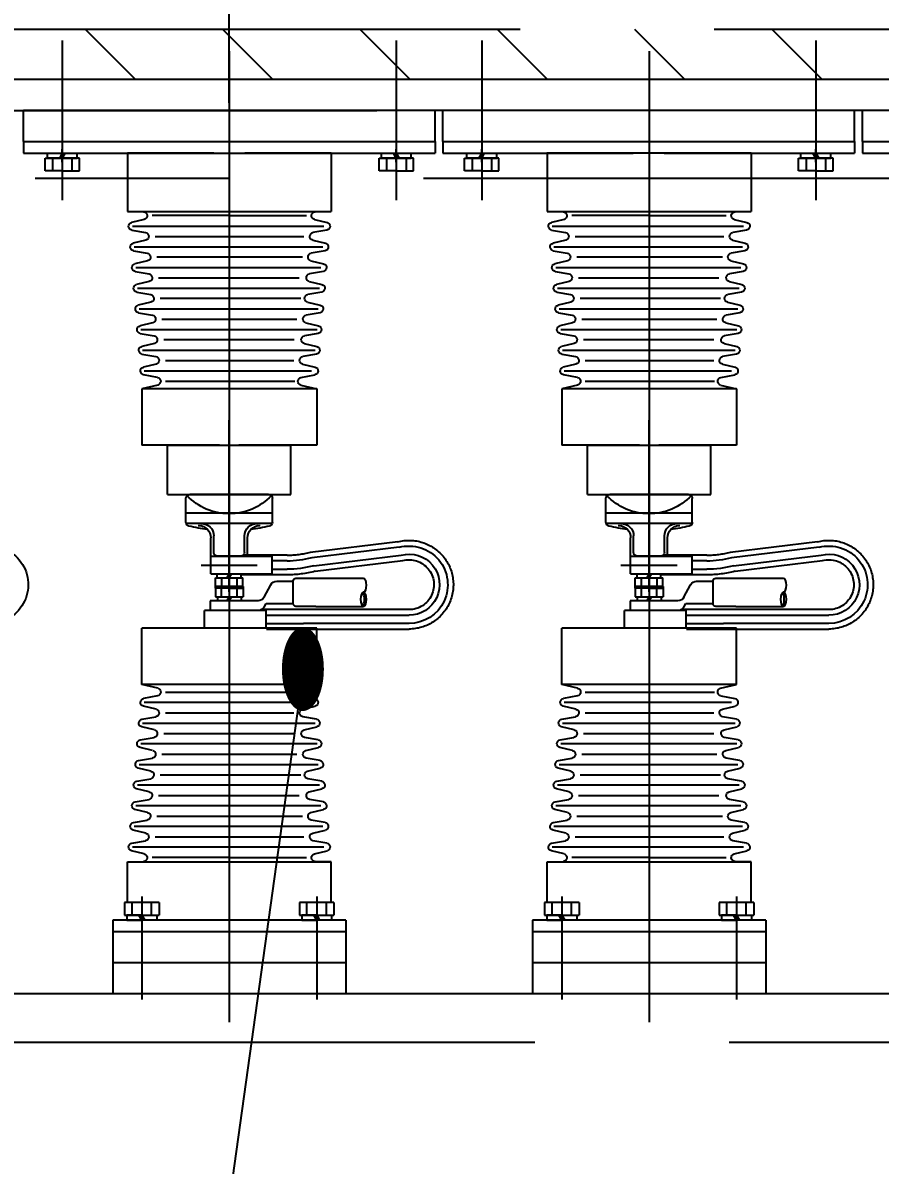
# Model space of a CAD drawing. Header units: millimetres. Extents: x 0 to 16800, y -462 to 11880.
# Drawn here: x 11596 to 12037, y 7563 to 8151 of the extents above; entities that cross this region are included whole.
import ezdxf
from ezdxf.enums import TextEntityAlignment as Align

# ---------------------------------------------------------------- set-up
doc = ezdxf.new("R2010")
doc.units = ezdxf.units.MM
doc.header["$LTSCALE"] = 400
doc.linetypes.add('G', pattern=[2, 1.25, -0.25, 0.25, -0.25])
doc.linetypes.add('K', pattern=[2.5, 1.25, -0.25, 0.25, -0.25, 0.25, -0.25])
for name, color, linetype in [('01', 7, 'Continuous'), ('02', 1, 'Continuous'), ('05', 4, 'G'), ('07', 6, 'K'), ('08', 1, 'Continuous')]:
    doc.layers.add(name, color=color, linetype=linetype)
doc.styles.get("Standard").update_dxf_attribs({"font": 'isocp', "width": 0.707, "bigfont": 'intecad.shx'})
doc.dimstyles.new('INTE', dxfattribs={"dimscale": 40, "dimtxt": 3.5, "dimasz": 3, "dimexe": 3, "dimexo": 0, "dimgap": 1, "dimtad": 1, "dimdec": 1, "dimdsep": 46, "dimtxsty": 'Standard', "dimcen": 0, "dimclrd": 1, "dimclre": 1, "dimclrt": 3, "dimaunit": 1, "dimadec": 0, "dimazin": 0, "dimtfac": 1, "dimtdec": 1, "dimtmove": 0, "dimatfit": 0, "dimfxl": 1, "dimarcsym": 0})

# ---------------------------------------------------------------- blocks, each defined once
blk = doc.blocks.new('rererwer')
at = {"layer": '07', "color": 6, "linetype": 'K'}
for p, q in [((38520.37, 27235.39), (39434.37, 27235.39)), ((39815.77, 27210.09), (38453.53, 27210.09))]:
    blk.add_line(p, q, dxfattribs=at)
blk = doc.blocks.new('tfdfsdfsd')
at = {"layer": '07', "linetype": 'K'}
h = blk.add_hatch(dxfattribs=at)
h.set_pattern_fill('_USER', color=6, scale=50, angle=315, style=0, pattern_type=0)
h.set_pattern_definition([(315, (30481.223, 27548.505), (35.35534, 35.35534), [])])
h.paths.add_polyline_path([(36929.29, 33333, 0.00787), (36942.06, 33307.1), (37174.37, 33307.1), (37174.37, 33333)])
h.paths.add_polyline_path([(36942.06, 33307.1, -0.00787), (36929.29, 33333), (36107.37, 33333), (36107.37, 33307.1)])
h.paths.add_polyline_path([(38574.68, 33307.1, 0.00787), (38587.45, 33333), (38342.37, 33333), (38342.37, 33307.1)])
h.paths.add_polyline_path([(39409.37, 33307.1), (39409.37, 33333), (38587.45, 33333, -0.00787), (38574.68, 33307.1)])
at = {"layer": '07', "color": 6, "linetype": 'K'}
for p, q in [((35308.12, 33333), (40208.62, 33333)), ((39409.37, 33307.1), (37980.78, 33307.1)), ((37758.37, 33256.3), (39808.37, 33256.3))]:
    blk.add_line(p, q, dxfattribs=at)
blk = doc.blocks.new('*D107')
at = {"layer": '08', "color": 1, "lineweight": -2}
for p, q in [((10801.79, 7872.92), (10801.79, 8711.1)), ((11701.81, 8109.82), (11701.81, 8711.1)), ((10921.79, 8591.1), (11581.81, 8591.1))]:
    blk.add_line(p, q, dxfattribs=at)
at = {"layer": '08', "color": 1}
for points in [[(10921.79, 8611.1), (10921.79, 8571.1), (10801.79, 8591.1)], [(11581.81, 8611.1), (11581.81, 8571.1), (11701.81, 8591.1)]]:
    blk.add_solid(points, dxfattribs=at)
at = {"layer": 'Defpoints', "color": 0}
for p in [(11701.81, 8591.1), (11701.81, 8109.82), (10801.79, 7872.92)]:
    blk.add_point(p, dxfattribs=at)
at = {"layer": '08', "color": 3, "insert": (11251.8, 8701.1), "char_height": 140, "attachment_point": 5}
blk.add_mtext('900', dxfattribs=at)
blk = doc.blocks.new('*U130')
at = {"layer": '01'}
for p, q in [((-7.7, 2.6), (-7.7, 0)), ((0, 2.6), (-7.7, 2.6)), ((-7.7, 0), (0, 0)), ((0, 0), (-1.5, 2.6)), ((0, 2.6), (1.5, 0)), ((0, 2.6), (7.7, 2.6)), ((7.7, 0), (0, 0)), ((7.7, 2.6), (7.7, 0))]:
    blk.add_line(p, q, dxfattribs=at)
at = {"layer": '05'}
blk.add_line((0, 4.7), (0, -2.1), dxfattribs=at)
blk = doc.blocks.new('RERER')
for p, q in [((9633.07, 8083.82), (9677.57, 8083.82)), ((9633.07, 8083.82), (9633.07, 8053.82)), ((9633.27, 8083.82), (9685.77, 8083.82)), ((9685.77, 8083.82), (9738.27, 8083.82)), ((9693.57, 8083.82), (9738.07, 8083.82)), ((9738.07, 8083.82), (9738.07, 8053.82)), ((9849.27, 8083.82), (9893.77, 8083.82)), ((9849.27, 8083.82), (9849.27, 8053.82)), ((9909.77, 8083.82), (9954.27, 8083.82)), ((9954.27, 8083.82), (9954.27, 8053.82)), ((9685.57, 8053.82), (9633.07, 8053.82)), ((9633.07, 8053.82), (9641.32, 8053.65)), ((9641.75, 8049.7), (9635.24, 8048.12)), ((9685.57, 8051.65), (9645.83, 8051.65)), ((9738.07, 8053.82), (9685.57, 8053.82)), ((9685.57, 8051.65), (9725.32, 8051.65)), ((9729.4, 8049.7), (9735.91, 8048.12)), ((9738.07, 8053.82), (9729.83, 8053.65)), ((9901.77, 8053.82), (9849.27, 8053.82)), ((9849.27, 8053.82), (9857.52, 8053.65)), ((9857.95, 8049.7), (9851.44, 8048.12)), ((9901.77, 8051.65), (9862.03, 8051.65)), ((9954.27, 8053.82), (9901.77, 8053.82)), ((9901.77, 8051.65), (9941.52, 8051.65)), ((9945.6, 8049.7), (9952.11, 8048.12)), ((9954.27, 8053.82), (9946.03, 8053.65)), ((9635.37, 8044.21), (9642.49, 8042.97)), ((9685.57, 8046.18), (9636.9, 8046.18)), ((9735.44, 8046.18), (9685.57, 8046.18)), ((9735.78, 8044.21), (9728.65, 8042.97)), ((9851.57, 8044.21), (9858.69, 8042.97)), ((9901.77, 8046.18), (9853.1, 8046.18)), ((9951.64, 8046.18), (9901.77, 8046.18)), ((9951.98, 8044.21), (9944.85, 8042.97)), ((9642.62, 8039.06), (9636.11, 8037.48)), ((9723.73, 8041), (9647.11, 8041)), ((9728.52, 8039.06), (9735.04, 8037.48)), ((9858.82, 8039.06), (9852.31, 8037.48)), ((9939.93, 8041), (9863.31, 8041)), ((9944.72, 8039.06), (9951.24, 8037.48)), ((9636.24, 8033.56), (9643.37, 8032.33)), ((9734.57, 8035.53), (9637.42, 8035.53)), ((9734.91, 8033.56), (9727.78, 8032.33)), ((9852.44, 8033.56), (9859.57, 8032.33)), ((9950.77, 8035.53), (9853.62, 8035.53)), ((9951.11, 8033.56), (9943.98, 8032.33)), ((9643.5, 8028.41), (9636.98, 8026.83)), ((9722.86, 8030.36), (9647.8, 8030.36)), ((9727.65, 8028.41), (9734.17, 8026.83)), ((9859.7, 8028.41), (9853.18, 8026.83)), ((9939.06, 8030.36), (9864, 8030.36)), ((9943.85, 8028.41), (9950.37, 8026.83)), ((9637.11, 8022.92), (9644.24, 8021.68)), ((9733.69, 8024.89), (9638.44, 8024.89)), ((9734.04, 8022.92), (9726.91, 8021.68)), ((9853.31, 8022.92), (9860.44, 8021.68)), ((9949.89, 8024.89), (9854.64, 8024.89)), ((9950.24, 8022.92), (9943.11, 8021.68)), ((9644.37, 8017.77), (9637.86, 8016.19)), ((9732.82, 8014.24), (9639.16, 8014.24)), ((9721.98, 8019.71), (9649.66, 8019.71)), ((9726.78, 8017.77), (9733.29, 8016.19)), ((9860.57, 8017.77), (9854.06, 8016.19)), ((9949.02, 8014.24), (9855.36, 8014.24)), ((9938.18, 8019.71), (9865.86, 8019.71)), ((9942.98, 8017.77), (9949.49, 8016.19)), ((9637.99, 8012.27), (9645.11, 8011.04)), ((9721.11, 8009.07), (9648.79, 8009.07)), ((9733.16, 8012.27), (9726.03, 8011.04)), ((9854.19, 8012.27), (9861.31, 8011.04)), ((9937.31, 8009.07), (9864.99, 8009.07)), ((9949.36, 8012.27), (9942.23, 8011.04)), ((9645.25, 8007.12), (9638.73, 8005.54)), ((9731.95, 8003.6), (9639.84, 8003.6)), ((9725.9, 8007.12), (9732.42, 8005.54)), ((9861.45, 8007.12), (9854.93, 8005.54)), ((9948.15, 8003.6), (9856.04, 8003.6)), ((9942.1, 8007.12), (9948.62, 8005.54)), ((9638.86, 8001.63), (9645.99, 8000.39)), ((9646.12, 7996.48), (9639.6, 7994.9)), ((9720.24, 7998.42), (9650.77, 7998.42)), ((9725.03, 7996.48), (9731.55, 7994.9)), ((9732.29, 8001.63), (9725.16, 8000.39)), ((9855.06, 8001.63), (9862.19, 8000.39)), ((9862.32, 7996.48), (9855.8, 7994.9)), ((9936.44, 7998.42), (9866.97, 7998.42)), ((9941.23, 7996.48), (9947.75, 7994.9)), ((9948.49, 8001.63), (9941.36, 8000.39)), ((9639.73, 7990.98), (9646.86, 7989.75)), ((9731.07, 7992.96), (9640.35, 7992.96)), ((9731.42, 7990.98), (9724.29, 7989.75)), ((9855.93, 7990.98), (9863.06, 7989.75)), ((9947.27, 7992.96), (9856.55, 7992.96)), ((9947.62, 7990.98), (9940.49, 7989.75)), ((9646.99, 7985.84), (9640.48, 7984.25)), ((9719.36, 7987.78), (9652.18, 7987.78)), ((9724.16, 7985.84), (9730.67, 7984.25)), ((9863.19, 7985.84), (9856.68, 7984.25)), ((9935.56, 7987.78), (9868.38, 7987.78)), ((9940.36, 7985.84), (9946.87, 7984.25)), ((9640.61, 7980.34), (9647.74, 7979.11)), ((9730.2, 7982.31), (9641.32, 7982.31)), ((9730.54, 7980.34), (9723.41, 7979.11)), ((9856.81, 7980.34), (9863.94, 7979.11)), ((9946.4, 7982.31), (9857.52, 7982.31)), ((9946.74, 7980.34), (9939.61, 7979.11)), ((9647.87, 7975.19), (9641.35, 7973.61)), ((9718.49, 7977.13), (9652.28, 7977.13)), ((9723.28, 7975.19), (9729.8, 7973.61)), ((9864.07, 7975.19), (9857.55, 7973.61)), ((9934.69, 7977.13), (9868.48, 7977.13)), ((9939.48, 7975.19), (9946, 7973.61)), ((9648.66, 7968.31), (9641.44, 7969.7)), ((9729.33, 7971.67), (9643.18, 7971.67)), ((9722.49, 7968.31), (9729.71, 7969.7)), ((9864.86, 7968.31), (9857.64, 7969.7)), ((9945.53, 7971.67), (9859.38, 7971.67)), ((9938.69, 7968.31), (9945.91, 7969.7)), ((9648.75, 7964.4), (9640.57, 7962.42)), ((9640.57, 7962.42), (9730.57, 7962.42)), ((9640.57, 7962.42), (9640.57, 7933.42)), ((9718.49, 7966.4), (9651.88, 7966.4)), ((9722.4, 7964.4), (9730.57, 7962.42)), ((9730.57, 7962.42), (9730.57, 7933.42)), ((9864.95, 7964.4), (9856.77, 7962.42)), ((9856.77, 7962.42), (9946.77, 7962.42)), ((9856.77, 7962.42), (9856.77, 7933.42)), ((9934.69, 7966.4), (9868.08, 7966.4)), ((9938.6, 7964.4), (9946.77, 7962.42)), ((9946.77, 7962.42), (9946.77, 7933.42)), ((9640.57, 7933.42), (9680.62, 7933.42)), ((9685.62, 7933.42), (9653.82, 7933.42)), ((9653.82, 7908.02), (9653.82, 7933.42)), ((9717.32, 7933.42), (9685.62, 7933.42)), ((9690.62, 7933.42), (9730.57, 7933.42)), ((9717.32, 7908.02), (9717.32, 7933.42)), ((9856.77, 7933.42), (9896.82, 7933.42)), ((9901.82, 7933.42), (9870.02, 7933.42)), ((9870.02, 7908.02), (9870.02, 7933.42)), ((9933.52, 7933.42), (9901.82, 7933.42)), ((9906.82, 7933.42), (9946.77, 7933.42)), ((9933.52, 7908.02), (9933.52, 7933.42)), ((9717.32, 7908.02), (9653.82, 7908.02)), ((9933.52, 7908.02), (9870.02, 7908.02)), ((9640.57, 7839.22), (9730.57, 7839.22)), ((9640.57, 7810.22), (9640.57, 7839.22)), ((9730.57, 7810.22), (9730.57, 7839.22)), ((9856.77, 7839.22), (9946.77, 7839.22)), ((9856.77, 7810.22), (9856.77, 7839.22)), ((9946.77, 7810.22), (9946.77, 7839.22)), ((9640.57, 7810.22), (9730.57, 7810.22)), ((9648.75, 7808.23), (9640.57, 7810.22)), ((9722.4, 7808.23), (9730.57, 7810.22)), ((9856.77, 7810.22), (9946.77, 7810.22)), ((9864.95, 7808.23), (9856.77, 7810.22)), ((9938.6, 7808.23), (9946.77, 7810.22)), ((9648.66, 7804.33), (9641.44, 7802.93)), ((9718.49, 7806.24), (9651.88, 7806.24)), ((9722.49, 7804.33), (9729.71, 7802.93)), ((9864.86, 7804.33), (9857.64, 7802.93)), ((9934.69, 7806.24), (9868.08, 7806.24)), ((9938.69, 7804.33), (9945.91, 7802.93)), ((9647.87, 7797.44), (9641.35, 7799.02)), ((9729.33, 7800.97), (9643.18, 7800.97)), ((9723.28, 7797.44), (9729.8, 7799.02)), ((9864.07, 7797.44), (9857.55, 7799.02)), ((9945.53, 7800.97), (9859.38, 7800.97)), ((9939.48, 7797.44), (9946, 7799.02)), ((9640.61, 7792.29), (9647.74, 7793.53)), ((9730.2, 7790.32), (9641.32, 7790.32)), ((9718.49, 7795.5), (9652.28, 7795.5)), ((9730.54, 7792.29), (9723.41, 7793.53)), ((9856.81, 7792.29), (9863.94, 7793.53)), ((9946.4, 7790.32), (9857.52, 7790.32)), ((9934.69, 7795.5), (9868.48, 7795.5)), ((9946.74, 7792.29), (9939.61, 7793.53)), ((9646.99, 7786.8), (9640.48, 7788.38)), ((9719.36, 7784.86), (9652.18, 7784.86)), ((9724.16, 7786.8), (9730.67, 7788.38)), ((9863.19, 7786.8), (9856.68, 7788.38)), ((9935.56, 7784.86), (9868.38, 7784.86)), ((9940.36, 7786.8), (9946.87, 7788.38)), ((9639.73, 7781.65), (9646.86, 7782.88)), ((9731.07, 7779.68), (9640.35, 7779.68)), ((9731.42, 7781.65), (9724.29, 7782.88)), ((9855.93, 7781.65), (9863.06, 7782.88)), ((9947.27, 7779.68), (9856.55, 7779.68)), ((9947.62, 7781.65), (9940.49, 7782.88)), ((9646.12, 7776.15), (9639.6, 7777.74)), ((9720.24, 7774.21), (9650.77, 7774.21)), ((9725.03, 7776.15), (9731.55, 7777.74)), ((9862.32, 7776.15), (9855.8, 7777.74)), ((9936.44, 7774.21), (9866.97, 7774.21)), ((9941.23, 7776.15), (9947.75, 7777.74)), ((9645.25, 7765.51), (9638.73, 7767.09)), ((9638.86, 7771.01), (9645.99, 7772.24)), ((9731.95, 7769.03), (9639.84, 7769.03)), ((9732.29, 7771.01), (9725.16, 7772.24)), ((9725.9, 7765.51), (9732.42, 7767.09)), ((9861.45, 7765.51), (9854.93, 7767.09)), ((9855.06, 7771.01), (9862.19, 7772.24)), ((9948.15, 7769.03), (9856.04, 7769.03)), ((9948.49, 7771.01), (9941.36, 7772.24)), ((9942.1, 7765.51), (9948.62, 7767.09)), ((9637.99, 7760.36), (9645.11, 7761.6)), ((9721.11, 7763.57), (9648.79, 7763.57)), ((9733.16, 7760.36), (9726.03, 7761.6)), ((9854.19, 7760.36), (9861.31, 7761.6)), ((9937.31, 7763.57), (9864.99, 7763.57)), ((9949.36, 7760.36), (9942.23, 7761.6)), ((9644.37, 7754.86), (9637.86, 7756.45)), ((9732.82, 7758.39), (9639.16, 7758.39)), ((9726.78, 7754.86), (9733.29, 7756.45)), ((9860.57, 7754.86), (9854.06, 7756.45)), ((9949.02, 7758.39), (9855.36, 7758.39)), ((9942.98, 7754.86), (9949.49, 7756.45)), ((9637.11, 7749.72), (9644.24, 7750.95)), ((9721.98, 7752.92), (9649.66, 7752.92)), ((9734.04, 7749.72), (9726.91, 7750.95)), ((9853.31, 7749.72), (9860.44, 7750.95)), ((9938.18, 7752.92), (9865.86, 7752.92)), ((9950.24, 7749.72), (9943.11, 7750.95)), ((9643.5, 7744.22), (9636.98, 7745.8)), ((9733.69, 7747.75), (9638.44, 7747.75)), ((9727.65, 7744.22), (9734.17, 7745.8)), ((9859.7, 7744.22), (9853.18, 7745.8)), ((9949.89, 7747.75), (9854.64, 7747.75)), ((9943.85, 7744.22), (9950.37, 7745.8)), ((9636.24, 7739.07), (9643.37, 7740.31)), ((9722.86, 7742.28), (9647.8, 7742.28)), ((9734.91, 7739.07), (9727.78, 7740.31)), ((9852.44, 7739.07), (9859.57, 7740.31)), ((9939.06, 7742.28), (9864, 7742.28)), ((9951.11, 7739.07), (9943.98, 7740.31)), ((9642.62, 7733.58), (9636.11, 7735.16)), ((9734.57, 7737.1), (9637.42, 7737.1)), ((9723.73, 7731.63), (9647.11, 7731.63)), ((9728.52, 7733.58), (9735.04, 7735.16)), ((9858.82, 7733.58), (9852.31, 7735.16)), ((9950.77, 7737.1), (9853.62, 7737.1)), ((9939.93, 7731.63), (9863.31, 7731.63)), ((9944.72, 7733.58), (9951.24, 7735.16)), ((9635.37, 7728.43), (9642.49, 7729.66)), ((9685.57, 7726.46), (9636.9, 7726.46)), ((9735.44, 7726.46), (9685.57, 7726.46)), ((9735.78, 7728.43), (9728.65, 7729.66)), ((9851.57, 7728.43), (9858.69, 7729.66)), ((9901.77, 7726.46), (9853.1, 7726.46)), ((9951.64, 7726.46), (9901.77, 7726.46)), ((9951.98, 7728.43), (9944.85, 7729.66)), ((9641.75, 7722.93), (9635.24, 7724.51)), ((9685.57, 7720.99), (9645.83, 7720.99)), ((9685.57, 7720.99), (9725.32, 7720.99)), ((9729.4, 7722.93), (9735.91, 7724.51)), ((9857.95, 7722.93), (9851.44, 7724.51)), ((9901.77, 7720.99), (9862.03, 7720.99)), ((9901.77, 7720.99), (9941.52, 7720.99)), ((9945.6, 7722.93), (9952.11, 7724.51)), ((9633.07, 7718.82), (9641.32, 7718.99)), ((9685.57, 7718.82), (9633.07, 7718.82)), ((9633.07, 7697.82), (9633.07, 7718.82)), ((9738.07, 7718.82), (9685.57, 7718.82)), ((9738.07, 7718.82), (9729.83, 7718.99)), ((9738.07, 7697.82), (9738.07, 7718.82)), ((9849.27, 7718.82), (9857.52, 7718.99)), ((9901.77, 7718.82), (9849.27, 7718.82)), ((9849.27, 7697.82), (9849.27, 7718.82)), ((9954.27, 7718.82), (9901.77, 7718.82)), ((9954.27, 7718.82), (9946.03, 7718.99)), ((9954.27, 7697.82), (9954.27, 7718.82)), ((9633.07, 7688.82), (9677.57, 7688.82)), ((9693.57, 7688.82), (9738.07, 7688.82)), ((9849.27, 7688.82), (9893.77, 7688.82)), ((9909.77, 7688.82), (9954.27, 7688.82))]:
    blk.add_line(p, q)
at = {"ltscale": 0.75}
for p, q in [((9655.85, 7873.82), (9663.45, 7873.82)), ((9695.15, 7876.22), (9663.45, 7876.22)), ((9872.05, 7873.82), (9879.65, 7873.82)), ((9911.35, 7876.22), (9879.65, 7876.22)), ((9663.45, 7869.62), (9655.85, 7869.62)), ((9695.15, 7867.22), (9663.45, 7867.22)), ((9879.65, 7869.62), (9872.05, 7869.62)), ((9911.35, 7867.22), (9879.65, 7867.22)), ((9634.91, 7864.92), (9616.42, 7864.92)), ((9651.25, 7864.92), (9634.91, 7864.92)), ((9652.65, 7851.81), (9652.65, 7863.52)), ((9661.11, 7863.38), (9652.65, 7863.38)), ((9667.68, 7855.06), (9664.2, 7861.54)), ((9851.11, 7864.92), (9832.62, 7864.92)), ((9867.45, 7864.92), (9851.11, 7864.92)), ((9868.85, 7851.81), (9868.85, 7863.52)), ((9877.31, 7863.38), (9868.85, 7863.38)), ((9883.88, 7855.06), (9880.4, 7861.54)), ((9640.93, 7850.41), (9616.42, 7850.41)), ((9640.93, 7850.41), (9651.25, 7850.41)), ((9666.66, 7851.95), (9652.65, 7851.95)), ((9667.68, 7850.06), (9666.66, 7851.95)), ((9670.76, 7853.22), (9695.35, 7853.22)), ((9695.35, 7853.22), (9695.35, 7848.22)), ((9857.13, 7850.41), (9832.62, 7850.41)), ((9857.13, 7850.41), (9867.45, 7850.41)), ((9882.86, 7851.95), (9868.85, 7851.95)), ((9883.88, 7850.06), (9882.86, 7851.95)), ((9886.96, 7853.22), (9911.55, 7853.22)), ((9911.55, 7853.22), (9911.55, 7848.22)), ((9666.57, 7845.82), (9647.31, 7845.82)), ((9666.57, 7848.22), (9698.27, 7848.22)), ((9882.77, 7845.82), (9863.51, 7845.82)), ((9882.77, 7848.22), (9914.47, 7848.22)), ((9666.57, 7841.62), (9647.31, 7841.62)), ((9882.77, 7841.62), (9863.51, 7841.62))]:
    blk.add_line(p, q, dxfattribs=at)
for centre, start, end in [((9641.28, 8051.65), 283.64408, 88.81524), ((9729.87, 8051.65), 91.18476, 256.35592), ((9857.48, 8051.65), 283.64408, 88.81524), ((9946.07, 8051.65), 91.18476, 256.35592), ((9635.71, 8046.18), 103.64408, 260.17161), ((9735.44, 8046.18), 279.82839, 76.35592), ((9851.91, 8046.18), 103.64408, 260.17161), ((9951.64, 8046.18), 279.82839, 76.35592), ((9636.58, 8035.53), 103.64408, 260.17161), ((9642.15, 8041), 283.64408, 80.17161), ((9729, 8041), 99.82839, 256.35592), ((9734.57, 8035.53), 279.82839, 76.35592), ((9852.78, 8035.53), 103.64408, 260.17161), ((9858.35, 8041), 283.64408, 80.17161), ((9945.2, 8041), 99.82839, 256.35592), ((9950.77, 8035.53), 279.82839, 76.35592), ((9643.03, 8030.36), 283.64408, 80.17161), ((9728.12, 8030.36), 99.82839, 256.35592), ((9859.23, 8030.36), 283.64408, 80.17161), ((9944.32, 8030.36), 99.82839, 256.35592), ((9637.46, 8024.89), 103.64408, 260.17161), ((9733.69, 8024.89), 279.82839, 76.35592), ((9853.66, 8024.89), 103.64408, 260.17161), ((9949.89, 8024.89), 279.82839, 76.35592), ((9643.9, 8019.71), 283.64408, 80.17161), ((9727.25, 8019.71), 99.82839, 256.35592), ((9860.1, 8019.71), 283.64408, 80.17161), ((9943.45, 8019.71), 99.82839, 256.35592), ((9638.33, 8014.24), 103.64408, 260.17161), ((9732.82, 8014.24), 279.82839, 76.35592), ((9854.53, 8014.24), 103.64408, 260.17161), ((9949.02, 8014.24), 279.82839, 76.35592), ((9644.77, 8009.07), 283.64408, 80.17161), ((9726.38, 8009.07), 99.82839, 256.35592), ((9860.97, 8009.07), 283.64408, 80.17161), ((9942.58, 8009.07), 99.82839, 256.35592), ((9639.2, 8003.6), 103.64408, 260.17161), ((9731.95, 8003.6), 279.82839, 76.35592), ((9855.4, 8003.6), 103.64408, 260.17161), ((9948.15, 8003.6), 279.82839, 76.35592), ((9645.65, 7998.42), 283.64408, 80.17161), ((9725.5, 7998.42), 99.82839, 256.35592), ((9861.85, 7998.42), 283.64408, 80.17161), ((9941.7, 7998.42), 99.82839, 256.35592), ((9640.08, 7992.96), 103.64408, 260.17161), ((9731.07, 7992.96), 279.82839, 76.35592), ((9856.28, 7992.96), 103.64408, 260.17161), ((9947.27, 7992.96), 279.82839, 76.35592), ((9646.52, 7987.78), 283.64408, 80.17161), ((9724.63, 7987.78), 99.82839, 256.35592), ((9862.72, 7987.78), 283.64408, 80.17161), ((9940.83, 7987.78), 99.82839, 256.35592), ((9640.95, 7982.31), 103.64408, 260.17161), ((9647.39, 7977.13), 283.64408, 80.17161), ((9723.76, 7977.13), 99.82839, 256.35592), ((9730.2, 7982.31), 279.82839, 76.35592), ((9857.15, 7982.31), 103.64408, 260.17161), ((9863.59, 7977.13), 283.64408, 80.17161), ((9939.96, 7977.13), 99.82839, 256.35592), ((9946.4, 7982.31), 279.82839, 76.35592), ((9641.82, 7971.67), 103.64408, 259.07308), ((9729.33, 7971.67), 280.92692, 76.35592), ((9858.02, 7971.67), 103.64408, 259.07308), ((9945.53, 7971.67), 280.92692, 76.35592), ((9648.28, 7966.35), 283.64408, 79.07308), ((9722.87, 7966.35), 100.92692, 256.35592), ((9864.48, 7966.35), 283.64408, 79.07308), ((9939.07, 7966.35), 100.92692, 256.35592), ((9648.28, 7806.29), 280.92692, 76.35592), ((9722.87, 7806.29), 103.64408, 259.07308), ((9864.48, 7806.29), 280.92692, 76.35592), ((9939.07, 7806.29), 103.64408, 259.07308), ((9641.82, 7800.97), 100.92692, 256.35592), ((9729.33, 7800.97), 283.64408, 79.07308), ((9858.02, 7800.97), 100.92692, 256.35592), ((9945.53, 7800.97), 283.64408, 79.07308), ((9647.39, 7795.5), 279.82839, 76.35592), ((9723.76, 7795.5), 103.64408, 260.17161), ((9863.59, 7795.5), 279.82839, 76.35592), ((9939.96, 7795.5), 103.64408, 260.17161), ((9640.95, 7790.32), 99.82839, 256.35592), ((9730.2, 7790.32), 283.64408, 80.17161), ((9857.15, 7790.32), 99.82839, 256.35592), ((9946.4, 7790.32), 283.64408, 80.17161), ((9646.52, 7784.86), 279.82839, 76.35592), ((9724.63, 7784.86), 103.64408, 260.17161), ((9862.72, 7784.86), 279.82839, 76.35592), ((9940.83, 7784.86), 103.64408, 260.17161), ((9640.08, 7779.68), 99.82839, 256.35592), ((9731.07, 7779.68), 283.64408, 80.17161), ((9856.28, 7779.68), 99.82839, 256.35592), ((9947.27, 7779.68), 283.64408, 80.17161), ((9645.65, 7774.21), 279.82839, 76.35592), ((9725.5, 7774.21), 103.64408, 260.17161), ((9861.85, 7774.21), 279.82839, 76.35592), ((9941.7, 7774.21), 103.64408, 260.17161), ((9639.2, 7769.03), 99.82839, 256.35592), ((9731.95, 7769.03), 283.64408, 80.17161), ((9855.4, 7769.03), 99.82839, 256.35592), ((9948.15, 7769.03), 283.64408, 80.17161), ((9644.77, 7763.57), 279.82839, 76.35592), ((9726.38, 7763.57), 103.64408, 260.17161), ((9860.97, 7763.57), 279.82839, 76.35592), ((9942.58, 7763.57), 103.64408, 260.17161), ((9638.33, 7758.39), 99.82839, 256.35592), ((9732.82, 7758.39), 283.64408, 80.17161), ((9854.53, 7758.39), 99.82839, 256.35592), ((9949.02, 7758.39), 283.64408, 80.17161), ((9637.46, 7747.75), 99.82839, 256.35592), ((9643.9, 7752.92), 279.82839, 76.35592), ((9727.25, 7752.92), 103.64408, 260.17161), ((9733.69, 7747.75), 283.64408, 80.17161), ((9853.66, 7747.75), 99.82839, 256.35592), ((9860.1, 7752.92), 279.82839, 76.35592), ((9943.45, 7752.92), 103.64408, 260.17161), ((9949.89, 7747.75), 283.64408, 80.17161), ((9643.03, 7742.28), 279.82839, 76.35592), ((9728.12, 7742.28), 103.64408, 260.17161), ((9859.23, 7742.28), 279.82839, 76.35592), ((9944.32, 7742.28), 103.64408, 260.17161), ((9636.58, 7737.1), 99.82839, 256.35592), ((9734.57, 7737.1), 283.64408, 80.17161), ((9852.78, 7737.1), 99.82839, 256.35592), ((9950.77, 7737.1), 283.64408, 80.17161), ((9642.15, 7731.63), 279.82839, 76.35592), ((9729, 7731.63), 103.64408, 260.17161), ((9858.35, 7731.63), 279.82839, 76.35592), ((9945.2, 7731.63), 103.64408, 260.17161), ((9635.71, 7726.46), 99.82839, 256.35592), ((9735.44, 7726.46), 283.64408, 80.17161), ((9851.91, 7726.46), 99.82839, 256.35592), ((9951.64, 7726.46), 283.64408, 80.17161), ((9641.28, 7720.99), 271.18476, 76.35592), ((9729.87, 7720.99), 103.64408, 268.81524), ((9857.48, 7720.99), 271.18476, 76.35592), ((9946.07, 7720.99), 103.64408, 268.81524)]:
    blk.add_arc(centre, 2, start, end)
for centre, radius, start, end in [((9593.03, 7861.56), 19.94, 75.27176, 270), ((9809.23, 7861.56), 19.94, 75.27176, 270), ((10025.23, 7861.56), 19.94, 75.27176, 270), ((9593.03, 7861.56), 15.74, 75.27176, 270), ((9655.85, 7923.72), 50, 255.27176, 270), ((9809.23, 7861.56), 15.74, 75.27176, 270), ((9872.05, 7923.72), 50, 255.27176, 270), ((9655.85, 7923.72), 54.2, 255.27176, 270), ((9872.05, 7923.72), 54.2, 255.27176, 270), ((9651.25, 7863.52), 1.4, 0, 90), ((9661.11, 7859.88), 3.5, 28.27589, 90), ((9867.45, 7863.52), 1.4, 0, 90), ((9877.31, 7859.88), 3.5, 28.27589, 90), ((9670.76, 7856.72), 3.5, 208.27589, 270), ((9886.96, 7856.72), 3.5, 208.27589, 270), ((9651.25, 7851.81), 1.4, 270, 0), ((9670.76, 7851.72), 3.5, 208.27589, 270), ((9867.45, 7851.81), 1.4, 270, 0), ((9886.96, 7851.72), 3.5, 208.27589, 270)]:
    blk.add_arc(centre, radius, start, end, dxfattribs=at)
for centre in [(9616.42, 7861.29), (9832.62, 7861.29)]:
    blk.add_ellipse(centre, major_axis=(0, -3.63), ratio=0.371048, start_param=3.141593, end_param=6.283185, dxfattribs=at)
at = {"ltscale": 0.75, "extrusion": (0, 0, -1)}
for centre in [(9616.42, 7854.04), (9832.62, 7854.04)]:
    blk.add_ellipse(centre, major_axis=(0, -3.63), ratio=0.371048, dxfattribs=at)
for centre in [(9617.31, 7854.04), (9833.51, 7854.04)]:
    blk.add_ellipse(centre, major_axis=(0, 3.63), ratio=0.371048, start_param=3.48017, end_param=5.944608, dxfattribs=at)
at = {"layer": '01', "color": 7, "linetype": 'Continuous'}
for p, q in [((9147.77, 8121.82), (10223.77, 8121.82)), ((9147.77, 8105.82), (10007.77, 8105.82)), ((9575.77, 8089.82), (9575.77, 8105.82)), ((9579.77, 8089.82), (9579.77, 8105.82)), ((9791.77, 8089.82), (9791.77, 8105.82)), ((9795.77, 8089.82), (9795.77, 8105.82)), ((10223.77, 8105.82), (9825.77, 8105.82)), ((10007.77, 8089.82), (10007.77, 8105.82)), ((9575.77, 8089.82), (9469.77, 8089.82)), ((9685.77, 8089.82), (9579.77, 8089.82)), ((9791.77, 8089.82), (9685.77, 8089.82)), ((9901.77, 8089.82), (9795.77, 8089.82)), ((10007.77, 8089.82), (9901.77, 8089.82)), ((9575.77, 8083.82), (9469.77, 8083.82)), ((9677.77, 8083.82), (9579.77, 8083.82)), ((9791.77, 8083.82), (9693.77, 8083.82)), ((9901.77, 8083.82), (9795.77, 8083.82)), ((10007.77, 8083.82), (9901.77, 8083.82)), ((9663.37, 7898.49), (9707.87, 7898.49)), ((9879.57, 7898.49), (9924.07, 7898.49)), ((9663.46, 7893.12), (9707.79, 7893.12)), ((9879.66, 7893.12), (9923.99, 7893.12)), ((9677.67, 7878.22), (9677.67, 7886.72)), ((9693.57, 7878.22), (9693.57, 7886.72)), ((9893.87, 7878.22), (9893.87, 7886.72)), ((9909.77, 7878.22), (9909.77, 7886.72)), ((9679.67, 7876.22), (9691.57, 7876.22)), ((9895.87, 7876.22), (9907.77, 7876.22))]:
    blk.add_line(p, q, dxfattribs=at)
at = {"layer": '01'}
for p, q in [((9575.77, 8089.82), (9575.77, 8083.82)), ((9579.77, 8089.82), (9579.77, 8083.82)), ((9791.77, 8089.82), (9791.77, 8083.82)), ((9795.77, 8089.82), (9795.77, 8083.82)), ((10007.77, 8089.82), (10007.77, 8083.82)), ((9590.89, 8081.22), (9599.77, 8081.22)), ((9590.89, 8074.82), (9590.89, 8081.22)), ((9592.07, 8081.22), (9592.07, 8083.82)), ((9599.77, 8081.22), (9592.07, 8081.22)), ((9594.77, 8081.22), (9594.77, 8074.82)), ((9599.77, 8083.82), (9598.27, 8081.22)), ((9599.77, 8081.22), (9601.28, 8083.82)), ((9599.77, 8081.22), (9607.47, 8081.22)), ((9608.66, 8081.22), (9599.77, 8081.22)), ((9604.77, 8081.22), (9604.77, 8074.82)), ((9607.47, 8081.22), (9607.47, 8083.82)), ((9608.66, 8074.82), (9608.66, 8081.22)), ((9762.89, 8081.22), (9771.77, 8081.22)), ((9762.89, 8074.82), (9762.89, 8081.22)), ((9764.07, 8081.22), (9764.07, 8083.82)), ((9771.77, 8081.22), (9764.07, 8081.22)), ((9766.77, 8081.22), (9766.77, 8074.82)), ((9771.77, 8081.22), (9770.27, 8083.82)), ((9771.77, 8083.82), (9773.28, 8081.22)), ((9780.66, 8081.22), (9771.77, 8081.22)), ((9771.77, 8081.22), (9779.47, 8081.22)), ((9776.77, 8081.22), (9776.77, 8074.82)), ((9779.47, 8081.22), (9779.47, 8083.82)), ((9780.66, 8074.82), (9780.66, 8081.22)), ((9806.89, 8081.22), (9815.77, 8081.22)), ((9806.89, 8074.82), (9806.89, 8081.22)), ((9808.07, 8081.22), (9808.07, 8083.82)), ((9815.77, 8081.22), (9808.07, 8081.22)), ((9810.77, 8081.22), (9810.77, 8074.82)), ((9815.77, 8083.82), (9814.27, 8081.22)), ((9815.77, 8081.22), (9817.28, 8083.82)), ((9824.66, 8081.22), (9815.77, 8081.22)), ((9815.77, 8081.22), (9823.47, 8081.22)), ((9820.77, 8081.22), (9820.77, 8074.82)), ((9823.47, 8081.22), (9823.47, 8083.82)), ((9824.66, 8074.82), (9824.66, 8081.22)), ((9978.89, 8081.22), (9987.77, 8081.22)), ((9978.89, 8074.82), (9978.89, 8081.22)), ((9980.07, 8081.22), (9980.07, 8083.82)), ((9987.77, 8081.22), (9980.07, 8081.22)), ((9982.77, 8081.22), (9982.77, 8074.82)), ((9987.77, 8081.22), (9986.27, 8083.82)), ((9987.77, 8083.82), (9989.28, 8081.22)), ((9996.66, 8081.22), (9987.77, 8081.22)), ((9987.77, 8081.22), (9995.47, 8081.22)), ((9992.77, 8081.22), (9992.77, 8074.82)), ((9995.47, 8081.22), (9995.47, 8083.82)), ((9996.66, 8074.82), (9996.66, 8081.22)), ((9599.77, 8074.82), (9590.89, 8074.82)), ((9599.77, 8074.82), (9608.66, 8074.82)), ((9771.77, 8074.82), (9762.89, 8074.82)), ((9771.77, 8074.82), (9780.66, 8074.82)), ((9815.77, 8074.82), (9806.89, 8074.82)), ((9815.77, 8074.82), (9824.66, 8074.82)), ((9987.77, 8074.82), (9978.89, 8074.82)), ((9987.77, 8074.82), (9996.66, 8074.82)), ((9665.37, 7908.02), (9705.87, 7908.02)), ((9881.57, 7908.02), (9922.07, 7908.02)), ((9663.37, 7893.69), (9663.37, 7906.02)), ((9707.87, 7893.69), (9707.87, 7906.02)), ((9879.57, 7893.69), (9879.57, 7906.02)), ((9924.07, 7893.69), (9924.07, 7906.02)), ((9676.12, 7876.72), (9676.12, 7885.72)), ((9695.12, 7872.32), (9695.12, 7885.72)), ((9892.32, 7876.72), (9892.32, 7885.72)), ((9911.32, 7872.32), (9911.32, 7885.72)), ((9598.1, 7880.85), (9643.14, 7875.36)), ((9814.3, 7880.85), (9859.34, 7875.36)), ((9642.07, 7871.3), (9597.03, 7876.79)), ((9858.27, 7871.3), (9813.23, 7876.79)), ((9647.31, 7845.82), (9593.03, 7845.82)), ((9863.51, 7845.82), (9809.23, 7845.82)), ((9593.03, 7841.62), (9647.31, 7841.62)), ((9809.23, 7841.62), (9863.51, 7841.62)), ((9625.57, 7688.82), (9745.57, 7688.82)), ((9625.57, 7688.82), (9625.57, 7650.82)), ((9745.57, 7688.82), (9745.57, 7650.82)), ((9841.77, 7688.82), (9961.77, 7688.82)), ((9841.77, 7688.82), (9841.77, 7650.82)), ((9961.77, 7688.82), (9961.77, 7650.82)), ((9625.57, 7682.82), (9745.57, 7682.82)), ((9841.77, 7682.82), (9961.77, 7682.82)), ((9625.57, 7666.82), (9745.57, 7666.82)), ((9841.77, 7666.82), (9961.77, 7666.82)), ((9625.57, 7650.82), (9745.57, 7650.82)), ((9841.77, 7650.82), (9961.77, 7650.82))]:
    blk.add_line(p, q, dxfattribs=at)
at = {"layer": '01', "ltscale": 0.75}
for p, q in [((9663.45, 7867.22), (9663.45, 7876.22)), ((9695.15, 7867.22), (9695.15, 7876.22)), ((9879.65, 7867.22), (9879.65, 7876.22)), ((9911.35, 7867.22), (9911.35, 7876.22)), ((9679.47, 7865.12), (9679.47, 7867.22)), ((9685.62, 7865.12), (9684.41, 7867.22)), ((9685.62, 7867.22), (9686.84, 7865.12)), ((9691.77, 7865.12), (9691.77, 7867.22)), ((9895.67, 7865.12), (9895.67, 7867.22)), ((9901.82, 7865.12), (9900.61, 7867.22)), ((9901.82, 7867.22), (9903.04, 7865.12)), ((9907.97, 7865.12), (9907.97, 7867.22)), ((9692.72, 7865.12), (9678.52, 7865.12)), ((9678.52, 7859.82), (9678.52, 7865.12)), ((9681.62, 7865.12), (9681.62, 7859.82)), ((9689.62, 7865.12), (9689.62, 7859.82)), ((9692.72, 7859.82), (9692.72, 7865.12)), ((9908.92, 7865.12), (9894.72, 7865.12)), ((9894.72, 7859.82), (9894.72, 7865.12)), ((9897.82, 7865.12), (9897.82, 7859.82)), ((9905.82, 7865.12), (9905.82, 7859.82)), ((9908.92, 7859.82), (9908.92, 7865.12)), ((9678.38, 7860.62), (9692.76, 7860.62)), ((9678.38, 7860.62), (9678.38, 7855.32)), ((9692.76, 7855.32), (9678.38, 7855.32)), ((9685.62, 7859.82), (9678.52, 7859.82)), ((9679.42, 7855.32), (9679.42, 7853.22)), ((9681.57, 7855.32), (9681.57, 7860.62)), ((9685.57, 7853.22), (9684.36, 7855.32)), ((9685.57, 7855.32), (9686.79, 7853.22)), ((9685.62, 7859.82), (9692.72, 7859.82)), ((9689.57, 7855.32), (9689.57, 7860.62)), ((9691.72, 7855.32), (9691.72, 7853.22)), ((9692.76, 7860.62), (9692.76, 7855.32)), ((9894.58, 7860.62), (9908.96, 7860.62)), ((9894.58, 7860.62), (9894.58, 7855.32)), ((9908.96, 7855.32), (9894.58, 7855.32)), ((9901.82, 7859.82), (9894.72, 7859.82)), ((9895.62, 7855.32), (9895.62, 7853.22)), ((9897.77, 7855.32), (9897.77, 7860.62)), ((9901.77, 7853.22), (9900.56, 7855.32)), ((9901.77, 7855.32), (9902.99, 7853.22)), ((9901.82, 7859.82), (9908.92, 7859.82)), ((9905.77, 7855.32), (9905.77, 7860.62)), ((9907.92, 7855.32), (9907.92, 7853.22)), ((9908.96, 7860.62), (9908.96, 7855.32)), ((9666.57, 7839.22), (9666.57, 7848.22)), ((9698.27, 7839.22), (9698.27, 7848.22)), ((9882.77, 7839.22), (9882.77, 7848.22)), ((9914.47, 7839.22), (9914.47, 7848.22)), ((9631.69, 7697.82), (9649.46, 7697.82)), ((9631.69, 7697.82), (9631.69, 7691.42)), ((9635.57, 7691.42), (9635.57, 7697.82)), ((9645.57, 7691.42), (9645.57, 7697.82)), ((9649.46, 7697.82), (9649.46, 7691.42)), ((9721.69, 7697.82), (9721.69, 7691.42)), ((9721.69, 7697.82), (9739.46, 7697.82)), ((9725.57, 7691.42), (9725.57, 7697.82)), ((9735.57, 7691.42), (9735.57, 7697.82)), ((9739.46, 7697.82), (9739.46, 7691.42)), ((9847.89, 7697.82), (9865.66, 7697.82)), ((9847.89, 7697.82), (9847.89, 7691.42)), ((9851.77, 7691.42), (9851.77, 7697.82)), ((9861.77, 7691.42), (9861.77, 7697.82)), ((9865.66, 7697.82), (9865.66, 7691.42)), ((9937.89, 7697.82), (9937.89, 7691.42)), ((9937.89, 7697.82), (9955.66, 7697.82)), ((9941.77, 7691.42), (9941.77, 7697.82)), ((9951.77, 7691.42), (9951.77, 7697.82)), ((9955.66, 7697.82), (9955.66, 7691.42)), ((9649.46, 7691.42), (9631.69, 7691.42)), ((9739.46, 7691.42), (9721.69, 7691.42)), ((9865.66, 7691.42), (9847.89, 7691.42)), ((9955.66, 7691.42), (9937.89, 7691.42))]:
    blk.add_line(p, q, dxfattribs=at)
at = {"layer": '01'}
for centre, radius, start, end in [((9665.37, 7906.02), 2, 90, 180), ((9705.87, 7906.02), 2, 0, 90), ((9881.57, 7906.02), 2, 90, 180), ((9922.07, 7906.02), 2, 0, 90), ((9685.62, 7928.11), 29.98, 223.67424, 316.32576), ((9901.82, 7928.11), 29.98, 223.67424, 316.32576), ((9665.37, 7893.69), 2, 180, 256.73965), ((9685.62, 7979.62), 90.28, 256.73965, 262.89454), ((9685.62, 7979.62), 90.28, 277.10546, 283.26035), ((9705.87, 7893.69), 2, 283.26035, 0), ((9881.57, 7893.69), 2, 180, 256.73965), ((9901.82, 7979.62), 90.28, 256.73965, 262.89454), ((9901.82, 7979.62), 90.28, 277.10546, 283.26035), ((9922.07, 7893.69), 2, 283.26035, 0), ((9701.52, 7885.72), 6.4, 137.68299, 180), ((9917.72, 7885.72), 6.4, 137.68299, 180)]:
    blk.add_arc(centre, radius, start, end, dxfattribs=at)
at = {"layer": '01', "color": 7, "linetype": 'Continuous'}
for centre, radius, start, end in [((9669.72, 7885.72), 6.4, 42.31701, 90), ((9671.27, 7886.72), 6.4, 0, 90), ((9699.97, 7886.72), 6.4, 90, 180), ((9701.52, 7885.72), 6.4, 90, 137.68299), ((9885.92, 7885.72), 6.4, 42.31701, 90), ((9887.47, 7886.72), 6.4, 0, 90), ((9916.17, 7886.72), 6.4, 90, 180), ((9917.72, 7885.72), 6.4, 90, 137.68299), ((9669.72, 7885.72), 6.4, 0, 42.31701), ((9885.92, 7885.72), 6.4, 0, 42.31701), ((9679.67, 7878.22), 2, 180, 270), ((9691.57, 7878.22), 2, 270, 0), ((9895.87, 7878.22), 2, 180, 270), ((9907.77, 7878.22), 2, 270, 0)]:
    blk.add_arc(centre, radius, start, end, dxfattribs=at)
at = {"layer": '05', "color": 142, "linetype": 'G'}
for p, q in [((9599.77, 8141.82), (9599.77, 8059.67)), ((9815.77, 8141.82), (9815.77, 8059.67))]:
    blk.add_line(p, q, dxfattribs=at)
at = {"layer": '05'}
for p, q in [((9771.77, 8141.82), (9771.77, 8059.67)), ((9987.77, 8141.82), (9987.77, 8059.67)), ((9599.77, 8079.12), (9599.77, 8085.91)), ((9771.77, 8079.12), (9771.77, 8085.91)), ((9815.77, 8079.12), (9815.77, 8085.91)), ((9987.77, 8079.12), (9987.77, 8085.91)), ((9685.62, 7905.26), (9685.62, 7946.36)), ((9901.82, 7905.26), (9901.82, 7946.36)), ((9685.57, 7845.02), (9685.57, 7833.02)), ((9901.77, 7845.02), (9901.77, 7833.02))]:
    blk.add_line(p, q, dxfattribs=at)
at = {"layer": '05', "color": 4, "linetype": 'G'}
for p, q in [((9685.57, 8136.31), (9685.57, 7614.91)), ((9901.77, 8136.31), (9901.77, 7614.91)), ((9685.62, 7902.41), (9685.62, 7940.44)), ((9901.82, 7902.41), (9901.82, 7940.44)), ((9685.62, 7857.82), (9685.62, 7913.02)), ((9901.82, 7857.82), (9901.82, 7913.02)), ((9671.15, 7871.52), (9700.1, 7871.52)), ((9887.35, 7871.52), (9916.3, 7871.52))]:
    blk.add_line(p, q, dxfattribs=at)
at = {"layer": '05', "ltscale": 0.75}
for p, q in [((9685.57, 7872.24), (9685.57, 7798.46)), ((9901.77, 7872.24), (9901.77, 7798.46)), ((9640.57, 7700.88), (9640.57, 7647.87)), ((9730.57, 7700.88), (9730.57, 7647.87)), ((9856.77, 7700.88), (9856.77, 7647.87)), ((9946.77, 7700.88), (9946.77, 7647.87))]:
    blk.add_line(p, q, dxfattribs=at)
at = {"layer": '07'}
for p, q in [((9598.84, 7883.66), (9643.88, 7878.16)), ((9815.04, 7883.66), (9860.08, 7878.16)), ((9641.33, 7868.49), (9596.29, 7873.98)), ((9857.53, 7868.49), (9812.49, 7873.98))]:
    blk.add_line(p, q, dxfattribs=at)
at = {"layer": '07', "color": 6, "linetype": 'K', "ltscale": 0.75}
for p, q in [((9655.85, 7876.72), (9678.35, 7876.72)), ((9872.05, 7876.72), (9894.55, 7876.72)), ((9655.85, 7866.72), (9679.47, 7866.72)), ((9872.05, 7866.72), (9895.67, 7866.72)), ((9593.03, 7848.72), (9668.96, 7848.72)), ((9809.23, 7848.72), (9885.16, 7848.72)), ((9666.37, 7838.72), (9593.03, 7838.72)), ((9882.57, 7838.72), (9809.23, 7838.72))]:
    blk.add_line(p, q, dxfattribs=at)
for centre, radius, start in [((9593.03, 7861.56), 22.84, 75.27176), ((9809.23, 7861.56), 22.84, 75.27176), ((9593.03, 7861.56), 12.84, 75.27176), ((9655.85, 7923.72), 47.1, 255.27176), ((9809.23, 7861.56), 12.84, 75.27176), ((9872.05, 7923.72), 47.1, 255.27176), ((9655.85, 7923.72), 57.1, 255.27176), ((9872.05, 7923.72), 57.1, 255.27176)]:
    blk.add_arc(centre, radius, start, 270, dxfattribs=at)
at = {"layer": '01', "ltscale": 0.75, "xscale": -1}
for p in [(9640.57, 7688.82), (9730.57, 7688.82), (9856.77, 7688.82), (9946.77, 7688.82)]:
    blk.add_blockref('*U130', p, dxfattribs=at)

msp = doc.modelspace()

# ---------------------------------------------------------------- linework, layer by layer
at = {"layer": '02'}
msp.add_line((11739.71, 7816.02), (11391.59, 5318.6), dxfattribs=at)

# ---------------------------------------------------------------- block references
at = {"layer": '01', "xscale": -1, "rotation": 1.598721155460225e-12}
msp.add_blockref('RERER', (21603.58, 0), dxfattribs=at)
at = {"layer": '02'}
msp.add_blockref('tfdfsdfsd', (-26956.58, -25185.29), dxfattribs=at)
at = {"layer": '05'}
msp.add_blockref('rererwer', (-26956.58, -19584.38), dxfattribs=at)

# ---------------------------------------------------------------- texts
at = {"layer": '02', "width": 0.605172}
msp.add_text('●', height=40, dxfattribs=at).set_placement((11727.71, 7796.02), (11751.71, 7796.02), align=Align.FIT)

# ---------------------------------------------------------------- dimensions: what is measured, and where the dimension line sits
at = {"layer": '08'}
dim = msp.add_linear_dim(base=(11701.81, 8591.1), p1=(10801.79, 7872.92), p2=(11701.81, 8109.82), angle=180, dimstyle='INTE', dxfattribs=at)
dim.commit()
dim.dimension.update_dxf_attribs({"geometry": '*D107', "text_midpoint": (11251.8, 8701.1)})

doc.saveas('drawing.dxf')
